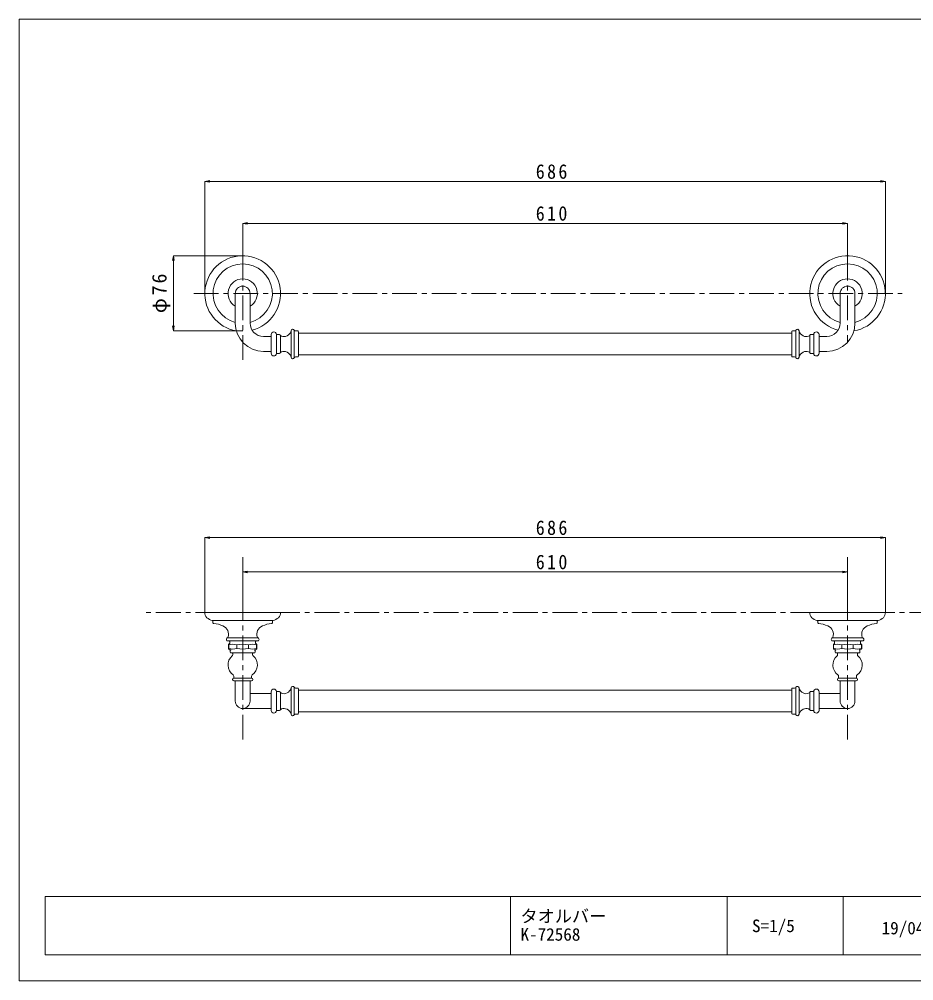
# Model space of a CAD drawing. Units: millimetres at full size, sheet at 1:5. Extents: x -696 to 675, y -474 to 496.
# Drawn here: x -696 to 206, y -474 to 496 of the extents above; entities that cross this region are included whole.
import ezdxf
from ezdxf.enums import TextEntityAlignment as Align

# ---------------------------------------------------------------- set-up
doc = ezdxf.new("R2010")
doc.units = ezdxf.units.MM
doc.header["$LTSCALE"] = 5
doc.linetypes.add('CHAIN1', pattern=[8, 5, -1, 1, -1])
for name, color, linetype, lineweight in [('0-0_0', 7, 'Continuous', 5), ('1-0_ﾚｲﾔ-16', 7, 'Continuous', 5), ('2-0_ﾚｲﾔ-32', 7, 'Continuous', 5), ('F-0_ﾚｲﾔ-240', 7, 'Continuous', 5)]:
    doc.layers.add(name, color=color, linetype=linetype, lineweight=lineweight)
doc.styles.add('ＭＳ ゴシック', font='')
doc.styles.get('ＭＳ ゴシック').set_extended_font_data('MS Gothic')

msp = doc.modelspace()

# ---------------------------------------------------------------- linework, layer by layer
at = {"layer": '0-0_0'}
for p, q in [((-477.9, 189.232), (-477.9, 219.034)), ((-462.89, 189.196), (-462.89, 219.034)), ((132.1, 189.196), (132.1, 219.034)), ((147.11, 189.232), (147.11, 219.034)), ((-449.481, 175.705), (-441.676, 175.705)), ((-441.676, 177.601), (-441.676, 158.8)), ((-436.273, 177.857), (-436.273, 158.544)), ((-436.273, 177.857), (-433.566, 177.857)), ((-432.255, 159.516), (-432.255, 176.885)), ((-421.461, 154.887), (-421.461, 181.514)), ((-418.344, 154.272), (-418.344, 182.129)), ((-417.006, 181.309), (-414.909, 181.309)), ((-414.158, 155.842), (-414.158, 180.559)), ((83.368, 179.208), (-414.158, 179.208)), ((83.368, 155.842), (83.368, 180.559)), ((86.216, 181.309), (84.119, 181.309)), ((87.554, 154.272), (87.554, 182.129)), ((90.671, 154.887), (90.671, 181.514)), ((101.465, 159.516), (101.465, 176.885)), ((105.483, 177.857), (102.775, 177.857)), ((105.483, 177.857), (105.483, 158.544)), ((110.886, 177.601), (110.886, 158.8)), ((118.691, 175.705), (110.886, 175.705)), ((-449.481, 160.696), (-441.676, 160.696)), ((-436.273, 158.544), (-433.566, 158.544)), ((-417.006, 155.092), (-414.909, 155.092)), ((83.368, 157.193), (-414.158, 157.193)), ((86.216, 155.092), (84.119, 155.092)), ((105.483, 158.544), (102.775, 158.544)), ((118.691, 160.696), (110.886, 160.696)), ((-508.548, -102.312), (-432.248, -102.312)), ((177.755, -102.312), (101.455, -102.312)), ((-439.842, -110.454), (-500.951, -110.454)), ((-500.361, -112.776), (-500.361, -111.196)), ((-440.432, -111.196), (-440.432, -112.776)), ((-440.432, -112.776), (-440.432, -111.196)), ((109.049, -110.454), (170.158, -110.454)), ((109.639, -111.196), (109.639, -112.776)), ((109.639, -112.776), (109.639, -111.196)), ((169.568, -112.776), (169.568, -111.196)), ((-454.959, -128.093), (-485.835, -128.092)), ((-485.747, -131.169), (-484.166, -131.169)), ((-484.693, -134.887), (-484.693, -138.859)), ((-484.474, -135.334), (-484.474, -138.413)), ((-484.427, -134.425), (-483.908, -134.125)), ((-484.166, -131.169), (-456.627, -131.169)), ((-483.404, -131.932), (-483.404, -133.258)), ((-476.133, -138.683), (-476.133, -135.063)), ((-464.573, -138.679), (-464.573, -135.068)), ((-457.389, -131.932), (-457.389, -133.258)), ((-456.367, -134.425), (-456.885, -134.125)), ((-456.627, -131.169), (-455.046, -131.169)), ((-456.319, -138.413), (-456.319, -135.334)), ((-456.1, -138.859), (-456.1, -134.887)), ((124.166, -128.093), (155.042, -128.092)), ((125.834, -131.169), (124.253, -131.169)), ((125.307, -138.859), (125.307, -134.887)), ((125.526, -138.413), (125.526, -135.334)), ((125.573, -134.425), (126.092, -134.125)), ((153.373, -131.169), (125.834, -131.169)), ((126.596, -131.932), (126.596, -133.258)), ((133.78, -138.679), (133.78, -135.068)), ((145.34, -138.683), (145.34, -135.063)), ((152.611, -131.932), (152.611, -133.258)), ((153.633, -134.425), (153.115, -134.125)), ((154.954, -131.169), (153.373, -131.169)), ((153.681, -135.334), (153.681, -138.413)), ((153.9, -134.887), (153.9, -138.859)), ((-483.221, -140.018), (-484.427, -139.322)), ((-482.154, -140.085), (-482.971, -140.085)), ((-482.905, -142.436), (-482.905, -140.835)), ((-458.639, -143.187), (-482.154, -143.187)), ((-480.403, -145.068), (-480.403, -143.937)), ((-460.39, -145.068), (-460.39, -143.937)), ((-457.822, -140.085), (-458.639, -140.085)), ((-457.888, -142.436), (-457.888, -140.835)), ((-457.572, -140.018), (-456.367, -139.322)), ((126.779, -140.018), (125.573, -139.322)), ((127.029, -140.085), (127.846, -140.085)), ((127.095, -142.436), (127.095, -140.835)), ((127.846, -143.187), (151.361, -143.187)), ((129.597, -145.068), (129.597, -143.937)), ((149.61, -145.068), (149.61, -143.937)), ((151.361, -140.085), (152.178, -140.085)), ((152.112, -142.436), (152.112, -140.835)), ((152.428, -140.018), (153.633, -139.322)), ((-479.402, -168.684), (-479.402, -166.583)), ((-461.391, -168.684), (-479.402, -168.684)), ((-461.553, -171.325), (-479.24, -171.325)), ((-477.901, -171.325), (-477.901, -191.742)), ((-462.892, -171.325), (-462.892, -191.739)), ((-461.391, -168.684), (-461.391, -166.583)), ((130.598, -168.684), (130.598, -166.583)), ((130.598, -168.684), (148.609, -168.684)), ((130.76, -171.325), (148.447, -171.325)), ((132.099, -171.325), (132.099, -191.739)), ((147.108, -171.325), (147.108, -191.742)), ((148.609, -168.684), (148.609, -166.583)), ((-441.678, -182.339), (-441.678, -201.139)), ((-436.274, -182.082), (-436.274, -201.395)), ((-436.274, -182.082), (-433.567, -182.082)), ((-432.257, -200.423), (-432.257, -183.054)), ((-421.462, -205.053), (-421.462, -178.425)), ((-418.345, -205.667), (-418.345, -177.81)), ((-417.008, -178.63), (-414.91, -178.63)), ((-414.16, -204.097), (-414.16, -179.381)), ((83.367, -180.731), (-414.16, -180.731)), ((83.367, -204.097), (83.367, -179.381)), ((86.215, -178.63), (84.117, -178.63)), ((87.552, -205.667), (87.552, -177.81)), ((90.669, -205.053), (90.669, -178.425)), ((101.464, -200.423), (101.464, -183.054)), ((105.481, -182.082), (102.774, -182.082)), ((105.481, -182.082), (105.481, -201.395)), ((110.885, -182.339), (110.885, -201.139)), ((-462.892, -184.234), (-441.678, -184.234)), ((132.099, -184.234), (110.885, -184.234)), ((-470.397, -199.244), (-441.678, -199.244)), ((-436.274, -201.395), (-433.567, -201.395)), ((83.367, -202.746), (-414.16, -202.746)), ((105.481, -201.395), (102.774, -201.395)), ((139.604, -199.244), (110.885, -199.244)), ((-417.008, -204.847), (-414.91, -204.847)), ((86.215, -204.847), (84.117, -204.847))]:
    msp.add_line(p, q, dxfattribs=at)
for centre, radius, start, end in [((-470.395, 219.034), 38.149, 284.37341, 260.3702), ((139.605, 219.034), 38.149, 279.6298, 255.62659), ((-470.395, 219.034), 29.965, 284.50467, 255.49533), ((139.605, 219.034), 29.965, 284.50467, 255.49533), ((-470.395, 219.034), 14.81, 300.5134, 239.4866), ((139.605, 219.034), 14.81, 300.5134, 239.4866), ((-470.395, 219.034), 7.505, 0, 180), ((139.605, 219.034), 7.505, 0, 180), ((-449.222, 189.372), 28.678, 180.28017, 269.48246), ((-449.545, 189.051), 13.346, 179.3768, 270.27323), ((118.432, 189.372), 28.678, 270.51754, 359.71983), ((118.755, 189.051), 13.346, 269.72677, 0.6232), ((-438.968, 177.601), 2.708, 5.42994, 180), ((-433.566, 176.856), 1.001, 33.87329, 90), ((-430.689, 178.787), 2.464, 213.87329, 230.52999), ((-428.757, 181.134), 5.504, 230.52999, 287.56525), ((-429.935, 184.854), 9.406, 287.56525, 326.08431), ((-425.45, 181.839), 4.003, 326.08431, 355.34445), ((-419.815, 181.38), 1.651, 26.97193, 175.34445), ((-417.006, 182.81), 1.501, 206.97193, 270), ((-414.909, 180.559), 0.75, 0, 90), ((84.119, 180.559), 0.75, 90, 180), ((86.216, 182.81), 1.501, 270, 333.02807), ((89.025, 181.38), 1.651, 4.65555, 153.02807), ((94.66, 181.839), 4.003, 184.65555, 213.91569), ((99.144, 184.854), 9.406, 213.91569, 252.43475), ((97.967, 181.134), 5.504, 252.43475, 309.47001), ((99.899, 178.787), 2.464, 309.47001, 326.12671), ((102.775, 176.856), 1.001, 90, 146.12671), ((108.178, 177.601), 2.708, 0, 174.57006), ((-438.968, 158.8), 2.708, 180, 354.57006), ((-433.566, 159.545), 1.001, 270, 326.12671), ((-430.689, 157.614), 2.464, 129.47001, 146.12671), ((-428.757, 155.267), 5.504, 72.43475, 129.47001), ((-429.935, 151.547), 9.406, 33.91569, 72.43475), ((-425.45, 154.562), 4.003, 4.65555, 33.91569), ((-417.006, 153.591), 1.501, 90, 153.02807), ((-414.909, 155.842), 0.75, 270, 0), ((84.119, 155.842), 0.75, 180, 270), ((86.216, 153.591), 1.501, 26.97193, 90), ((94.66, 154.562), 4.003, 146.08431, 175.34445), ((99.144, 151.547), 9.406, 107.56525, 146.08431), ((97.967, 155.267), 5.504, 50.52999, 107.56525), ((99.899, 157.614), 2.464, 33.87329, 50.52999), ((102.775, 159.545), 1.001, 213.87329, 270), ((108.178, 158.8), 2.708, 185.42994, 0), ((-419.815, 155.021), 1.651, 184.65555, 333.02807), ((89.025, 155.021), 1.651, 206.97193, 355.34445), ((-501.168, -102.636), 7.384, 177.4852, 223.21416), ((-439.625, -102.636), 7.384, 316.78584, 2.5148), ((108.832, -102.636), 7.384, 177.4852, 223.21416), ((170.375, -102.636), 7.384, 316.78584, 2.5148), ((-499.011, -99.365), 11.233, 227.84323, 260.12154), ((-501.124, -111.196), 0.762, 359.99846, 76.94117), ((-499.599, -112.776), 0.763, 180.00707, 264.02102), ((-501.881, -140.65), 27.206, 64.87114, 85.3555), ((-493.889, -124.501), 9.199, 340.68922, 67.2255), ((-446.904, -124.501), 9.199, 112.7745, 199.31078), ((-438.912, -140.65), 27.206, 94.6445, 115.12886), ((-441.194, -112.776), 0.763, 275.97898, 359.99293), ((-439.669, -111.196), 0.762, 103.05883, 180.00154), ((-441.782, -99.365), 11.233, 279.87846, 312.15677), ((110.989, -99.365), 11.233, 227.84323, 260.12154), ((108.876, -111.196), 0.762, 359.99846, 76.94117), ((110.401, -112.776), 0.763, 180.00707, 264.02102), ((108.119, -140.65), 27.206, 64.87114, 85.3555), ((116.111, -124.501), 9.199, 340.68922, 67.2255), ((163.096, -124.501), 9.199, 112.7745, 199.31078), ((171.088, -140.65), 27.206, 94.6445, 115.12886), ((168.806, -112.776), 0.763, 275.97898, 359.99293), ((170.331, -111.196), 0.762, 103.05883, 180.00154), ((168.218, -99.365), 11.233, 279.87846, 312.15677), ((-485.129, -129.635), 1.751, 128.69888, 230.11026), ((-485.748, -130.407), 0.762, 228.56259, 269.99282), ((-485.73, -128.849), 0.762, 97.8829, 130.39186), ((-485.942, -127.338), 0.762, 278.07415, 344.33769), ((-484.101, -134.921), 0.593, 123.25279, 176.74721), ((-484.061, -135.366), 0.414, 132.09302, 175.54055), ((-480.243, -148.783), 14.322, 73.3234, 106.6152), ((-484.166, -131.932), 0.762, 359.99992, 90.00114), ((-484.409, -133.256), 1.004, 299.96965, 359.86529), ((-470.363, -161.145), 26.712, 77.48167, 102.47476), ((-460.5, -147.735), 13.306, 72.29831, 107.82579), ((-456.627, -131.932), 0.762, 89.99886, 180.00008), ((-456.384, -133.256), 1.004, 180.13471, 240.03035), ((-456.732, -135.366), 0.414, 4.45945, 47.90696), ((-456.692, -134.921), 0.593, 3.25279, 56.74721), ((-454.851, -127.338), 0.762, 195.66232, 261.92585), ((-455.045, -130.407), 0.762, 270.00718, 311.43741), ((-455.063, -128.849), 0.762, 49.60814, 82.1171), ((-455.664, -129.635), 1.751, 309.88974, 51.30112), ((124.871, -129.635), 1.751, 128.69888, 230.11026), ((124.252, -130.407), 0.762, 228.56259, 269.99282), ((124.27, -128.849), 0.762, 97.8829, 130.39186), ((124.058, -127.338), 0.762, 278.07415, 344.33768), ((125.899, -134.921), 0.593, 123.25279, 176.74721), ((125.939, -135.366), 0.414, 132.09304, 175.54055), ((129.707, -147.735), 13.306, 72.17421, 107.70169), ((125.834, -131.932), 0.762, 359.99992, 90.00114), ((125.591, -133.256), 1.004, 299.96965, 359.86529), ((139.57, -161.145), 26.712, 77.52524, 102.51833), ((149.45, -148.783), 14.322, 73.3848, 106.6766), ((153.373, -131.932), 0.762, 89.99886, 180.00008), ((153.616, -133.256), 1.004, 180.13471, 240.03035), ((153.268, -135.366), 0.414, 4.45945, 47.90698), ((153.308, -134.921), 0.593, 3.25279, 56.74721), ((155.149, -127.338), 0.762, 195.66231, 261.92585), ((154.955, -130.407), 0.762, 270.00718, 311.43741), ((154.937, -128.849), 0.762, 49.60814, 82.1171), ((154.336, -129.635), 1.751, 309.88974, 51.30112), ((-484.101, -138.826), 0.593, 183.25279, 236.74721), ((-484.061, -138.381), 0.414, 184.45945, 227.90695), ((-480.243, -124.964), 14.322, 253.3848, 286.6766), ((-482.971, -139.584), 0.5, 240, 270), ((-482.154, -140.835), 0.75, 90, 180), ((-482.154, -142.436), 0.75, 180, 270), ((-481.154, -143.937), 0.75, 0, 90), ((-481.904, -145.068), 1.501, 310.30104, 0), ((-470.363, -112.602), 26.712, 257.52524, 282.51833), ((-460.5, -126.012), 13.306, 252.17421, 287.70169), ((-458.889, -145.068), 1.501, 180, 229.69896), ((-459.639, -143.937), 0.75, 90, 180), ((-458.639, -140.835), 0.75, 0, 90), ((-458.639, -142.436), 0.75, 270, 0), ((-457.822, -139.584), 0.5, 270, 300), ((-456.786, -138.354), 0.47, 314.80078, 352.83279), ((-456.692, -138.826), 0.593, 303.25279, 356.74721), ((125.899, -138.826), 0.593, 183.25279, 236.74721), ((125.993, -138.354), 0.47, 187.16721, 225.19922), ((129.707, -126.012), 13.306, 252.29831, 287.82579), ((127.029, -139.584), 0.5, 240, 270), ((127.846, -140.835), 0.75, 90, 180), ((127.846, -142.436), 0.75, 180, 270), ((128.846, -143.937), 0.75, 0, 90), ((128.096, -145.068), 1.501, 310.30104, 0), ((139.57, -112.602), 26.712, 257.48167, 282.47476), ((149.45, -124.964), 14.322, 253.3234, 286.6152), ((151.111, -145.068), 1.501, 180, 229.69896), ((150.361, -143.937), 0.75, 90, 180), ((151.361, -140.835), 0.75, 0, 90), ((151.361, -142.436), 0.75, 270, 0), ((152.178, -139.584), 0.5, 270, 300), ((153.268, -138.381), 0.414, 312.09305, 355.54055), ((153.308, -138.826), 0.593, 303.25279, 356.74721), ((-473.108, -155.44), 12.098, 130.30104, 235.02485), ((-467.685, -155.44), 12.098, 304.97515, 49.69896), ((136.892, -155.44), 12.098, 130.30104, 235.02485), ((142.315, -155.44), 12.098, 304.97515, 49.69896), ((-479.24, -169.999), 1.326, 97.04374, 270), ((-480.903, -166.583), 1.501, 0, 55.02485), ((-461.553, -169.999), 1.326, 270, 82.95626), ((-459.89, -166.583), 1.501, 124.97515, 180), ((130.76, -169.999), 1.326, 97.04374, 270), ((129.097, -166.583), 1.501, 0, 55.02485), ((148.447, -169.999), 1.326, 270, 82.95626), ((150.11, -166.583), 1.501, 124.97515, 180), ((-438.97, -182.339), 2.708, 5.42994, 180), ((-433.567, -183.083), 1.001, 33.87329, 90), ((-430.691, -181.152), 2.464, 213.87329, 230.52999), ((-428.758, -178.805), 5.504, 230.52999, 287.56525), ((-429.936, -175.085), 9.406, 287.56525, 326.08431), ((-425.452, -178.1), 4.003, 326.08431, 355.34445), ((-419.817, -178.559), 1.651, 26.97193, 175.34445), ((-417.008, -177.129), 1.501, 206.97193, 270), ((-414.91, -179.381), 0.75, 0, 90), ((84.117, -179.381), 0.75, 90, 180), ((86.215, -177.129), 1.501, 270, 333.02807), ((89.024, -178.559), 1.651, 4.65555, 153.02807), ((94.659, -178.1), 4.003, 184.65555, 213.91569), ((99.143, -175.085), 9.406, 213.91569, 252.43475), ((97.965, -178.805), 5.504, 252.43475, 309.47001), ((99.898, -181.152), 2.464, 309.47001, 326.12671), ((102.774, -183.083), 1.001, 90, 146.12671), ((108.177, -182.339), 2.708, 0, 174.57006), ((-470.397, -191.738), 7.505, 180.02716, 359.99215), ((139.603, -191.738), 7.505, 180.00785, 359.97284), ((-438.97, -201.139), 2.708, 180, 354.57006), ((-433.567, -200.394), 1.001, 270, 326.12671), ((-430.691, -202.325), 2.464, 129.47001, 146.12671), ((-428.758, -204.672), 5.504, 72.43475, 129.47001), ((-429.936, -208.393), 9.406, 33.91569, 72.43475), ((-425.452, -205.377), 4.003, 4.65555, 33.91569), ((94.659, -205.377), 4.003, 146.08431, 175.34445), ((99.143, -208.393), 9.406, 107.56525, 146.08431), ((97.965, -204.672), 5.504, 50.52999, 107.56525), ((99.898, -202.325), 2.464, 33.87329, 50.52999), ((102.774, -200.394), 1.001, 213.87329, 270), ((108.177, -201.139), 2.708, 185.42994, 0), ((-419.817, -204.919), 1.651, 184.65555, 333.02807), ((-417.008, -206.348), 1.501, 90, 153.02807), ((-414.91, -204.097), 0.75, 270, 0), ((84.117, -204.097), 0.75, 180, 270), ((86.215, -206.348), 1.501, 26.97193, 90), ((89.024, -204.919), 1.651, 206.97193, 355.34445)]:
    msp.add_arc(centre, radius, start, end, dxfattribs=at)
at = {"layer": '1-0_ﾚｲﾔ-16'}
for p, q in [((-508.548, 332.027), (-503.624, 332.895)), ((-508.548, 332.027), (-503.624, 331.159)), ((-508.548, 332.027), (177.755, 332.027)), ((-508.548, 332.027), (-508.548, 219.034)), ((177.755, 332.027), (172.831, 332.895)), ((177.755, 332.027), (172.831, 331.159)), ((177.755, 332.027), (177.755, 219.034)), ((-470.395, 289.809), (-465.471, 290.677)), ((-470.395, 289.809), (139.605, 289.809)), ((-470.395, 289.809), (-465.471, 288.941)), ((-470.395, 289.809), (-470.395, 258.491)), ((139.605, 289.809), (134.681, 290.677)), ((139.605, 289.809), (134.681, 288.941)), ((139.605, 289.809), (139.605, 257.183)), ((-540.225, 257.183), (-541.093, 252.259)), ((-540.225, 257.183), (-540.225, 181.423)), ((-540.225, 257.183), (-539.356, 252.259)), ((-540.225, 257.183), (-470.395, 257.183)), ((-470.395, 258.491), (-470.395, 257.183)), ((-540.225, 181.423), (-541.093, 186.347)), ((-540.225, 181.423), (-539.356, 186.347)), ((-540.225, 181.423), (-470.395, 181.423)), ((-508.548, -26.993), (-503.624, -26.125)), ((-508.548, -26.993), (-503.624, -27.861)), ((-508.548, -26.993), (177.755, -26.993)), ((-508.548, -26.993), (-508.548, -102.312)), ((177.755, -26.993), (172.831, -26.125)), ((177.755, -26.993), (172.831, -27.861)), ((177.755, -26.993), (177.755, -102.312)), ((-470.395, -61.547), (-465.471, -60.679)), ((-470.395, -61.547), (139.605, -61.547)), ((-470.395, -61.547), (-465.471, -62.415)), ((-470.395, -61.547), (-470.395, -92.865)), ((139.605, -61.547), (134.681, -60.679)), ((139.605, -61.547), (134.681, -62.415)), ((139.605, -61.547), (139.605, -94.173))]:
    msp.add_line(p, q, dxfattribs=at)
at = {"layer": '1-0_ﾚｲﾔ-16', "linetype": 'CHAIN1'}
for p, q in [((-470.395, 257.183), (-470.395, 149.994)), ((139.605, 257.183), (139.605, 169.303)), ((-519.689, 219.034), (194.67, 219.034)), ((-470.398, -230.55), (-470.398, -46.604)), ((139.605, -230.55), (139.605, -46.604))]:
    msp.add_line(p, q, dxfattribs=at)
at = {"layer": '2-0_ﾚｲﾔ-32', "linetype": 'CHAIN1'}
msp.add_line((227.138, -102.312), (-570.656, -102.312), dxfattribs=at)
at = {"layer": 'F-0_ﾚｲﾔ-240'}
for p, q in [((-669.539, -388.912), (648.781, -388.912)), ((-669.539, -388.912), (-669.539, -447.684)), ((-200.22, -388.912), (-200.22, -447.684)), ((18.162, -388.912), (18.162, -447.684)), ((135.074, -388.912), (135.074, -447.684)), ((-669.539, -447.684), (648.781, -447.684))]:
    msp.add_line(p, q, dxfattribs=at)
msp.add_lwpolyline([(-695.751, 495.572), (675.082, 495.572), (675.082, -473.704), (-695.751, -473.704)], close=True, dxfattribs=at)

# ---------------------------------------------------------------- texts
at = {"layer": '1-0_ﾚｲﾔ-16', "char_height": 14.66, "attachment_point": 7, "style": 'ＭＳ ゴシック'}
for s, insert in [('\\T1.27;\\W0.9;686', (-174.772, 334.527)), ('\\T1.27;\\W0.9;610', (-174.77, 292.309)), ('\\T1.27;\\W0.9;686', (-174.772, -24.493)), ('\\T1.27;\\W0.9;610', (-174.77, -59.047))]:
    msp.add_mtext(s, dxfattribs=dict(at, insert=insert))
at = {"layer": '1-0_ﾚｲﾔ-16', "insert": (-543.192, 199.265), "char_height": 14.66, "attachment_point": 7, "rotation": 90, "style": 'ＭＳ ゴシック'}
msp.add_mtext('\\T1.19;φ76', dxfattribs=at)
at = {"layer": 'F-0_ﾚｲﾔ-240', "style": 'ＭＳ ゴシック'}
for s, p in [('タオルバー', (-190.235, -418.702)), ('S=1/5', (43.283, -428.499)), ('19/04/18', (173.952, -430.712)), ('K-72568', (-190.235, -437.118))]:
    msp.add_text(s, height=12.69, dxfattribs=at).set_placement(p, align=Align.BOTTOM_LEFT)

doc.saveas('drawing.dxf')
